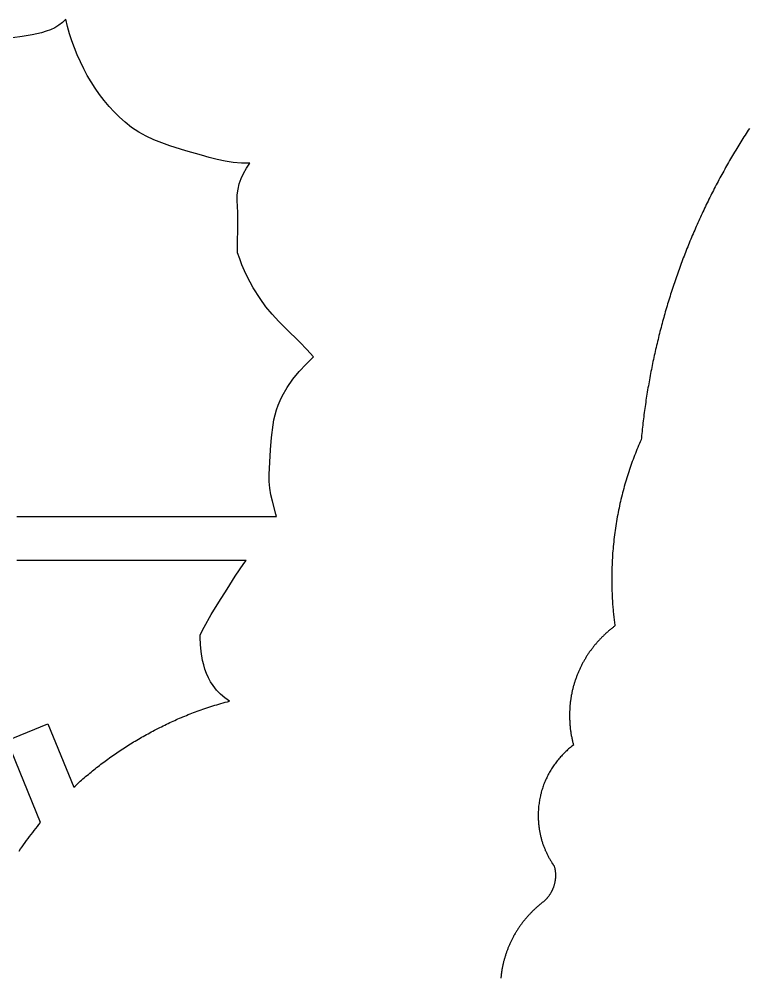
# Model space of a CAD drawing. Extents: x 25 to 747, y 34 to 1185.
# Drawn here: x 330.5 to 432.3, y 958 to 1091.9 of the extents above; entities that cross this region are included whole.
import ezdxf

# ---------------------------------------------------------------- set-up
doc = ezdxf.new("R2010")
doc.units = 0
doc.layers.add('Default_Layer', color=1, linetype='CONTINUOUS')

msp = doc.modelspace()

# ---------------------------------------------------------------- linework, layer by layer
at = {"layer": 'Default_Layer'}
for points in [[(330.18, 1022.39), (366.41, 1022.39), (366.32, 1022.72), (365.84, 1024.53), (365.63, 1025.44), (365.47, 1026.36), (365.39, 1027.3), (365.39, 1028.27), (365.58, 1031.73), (365.73, 1033.43), (365.94, 1035.19), (366.06, 1035.92), (366.22, 1036.62), (366.42, 1037.31), (366.65, 1037.97), (366.92, 1038.61), (367.21, 1039.23), (367.9, 1040.43), (368.69, 1041.57), (369.58, 1042.65), (370.55, 1043.69), (371.59, 1044.7), (370.64, 1045.75), (369.67, 1046.75), (367.71, 1048.68), (366.75, 1049.66), (365.83, 1050.66), (364.95, 1051.71), (364.13, 1052.83), (363.16, 1054.36), (362.31, 1055.93), (361.94, 1056.73), (361.59, 1057.55), (361.28, 1058.39), (361, 1059.25), (360.98, 1060.88), (361.01, 1062.46), (361.03, 1064.04), (361.01, 1064.85), (360.96, 1065.68), (360.92, 1066.52), (360.95, 1067.33), (361.05, 1068.11), (361.23, 1068.86), (361.48, 1069.6), (361.8, 1070.32), (362.21, 1071.04), (362.68, 1071.75), (361.52, 1071.75), (360.37, 1071.85), (359.24, 1072.03), (358.12, 1072.27), (357.02, 1072.55), (355.93, 1072.86), (353.77, 1073.5), (351.52, 1074.18), (350.4, 1074.58), (349.3, 1075.03), (348.23, 1075.53), (347.19, 1076.1), (346.2, 1076.74), (345.28, 1077.47), (344.5, 1078.18), (343.76, 1078.92), (343.05, 1079.69), (342.37, 1080.5), (341.73, 1081.34), (341.12, 1082.21), (340.55, 1083.1), (340.01, 1084.01), (339.51, 1084.94), (339.05, 1085.9), (338.62, 1086.87), (338.23, 1087.85), (337.87, 1088.84), (337.55, 1089.84), (337.27, 1090.85), (337.02, 1091.87), (336.54, 1091.4), (336.02, 1091.01), (335.47, 1090.68), (334.88, 1090.4), (334.27, 1090.17), (333.63, 1089.98), (332.31, 1089.68), (330.94, 1089.46), (329.55, 1089.26)], [(432.42, 1076.6), (432.26, 1076.37), (432.11, 1076.14), (431.96, 1075.9), (431.82, 1075.67), (431.67, 1075.44), (431.52, 1075.2), (431.37, 1074.97), (431.23, 1074.73), (431.08, 1074.5), (430.94, 1074.26), (430.79, 1074.02), (430.65, 1073.79), (430.51, 1073.55), (430.36, 1073.31), (430.22, 1073.07), (430.08, 1072.83), (429.94, 1072.59), (429.8, 1072.35), (429.66, 1072.11), (429.52, 1071.87), (429.39, 1071.63), (429.25, 1071.39), (429.11, 1071.15), (428.98, 1070.91), (428.84, 1070.66), (428.71, 1070.42), (428.58, 1070.18), (428.44, 1069.93), (428.31, 1069.69), (428.18, 1069.44), (428.05, 1069.2), (427.92, 1068.95), (427.79, 1068.71), (427.66, 1068.46), (427.53, 1068.21), (427.41, 1067.96), (427.28, 1067.72), (427.15, 1067.47), (427.03, 1067.22), (426.9, 1066.97), (426.78, 1066.72), (426.66, 1066.47), (426.54, 1066.22), (426.41, 1065.97), (426.29, 1065.72), (426.17, 1065.46), (426.05, 1065.21), (425.93, 1064.96), (425.82, 1064.71), (425.7, 1064.45), (425.58, 1064.2), (425.47, 1063.94), (425.35, 1063.69), (425.24, 1063.43), (425.12, 1063.18), (425.01, 1062.92), (424.9, 1062.67), (424.79, 1062.41), (424.68, 1062.15), (424.57, 1061.89), (424.46, 1061.64), (424.35, 1061.38), (424.24, 1061.12), (424.13, 1060.86), (424.03, 1060.6), (423.92, 1060.34), (423.82, 1060.08), (423.71, 1059.82), (423.61, 1059.56), (423.51, 1059.3), (423.4, 1059.03), (423.3, 1058.77), (423.2, 1058.51), (423.1, 1058.25), (423, 1057.98), (422.9, 1057.72), (422.81, 1057.45), (422.71, 1057.19), (422.61, 1056.92), (422.52, 1056.66), (422.42, 1056.39), (422.33, 1056.13), (422.24, 1055.86), (422.14, 1055.59), (422.05, 1055.33), (421.96, 1055.06), (421.87, 1054.79), (421.78, 1054.52), (421.69, 1054.25), (421.61, 1053.98), (421.52, 1053.71), (421.43, 1053.44), (421.35, 1053.17), (421.26, 1052.9), (421.18, 1052.63), (421.1, 1052.36), (421.01, 1052.09), (420.93, 1051.82), (420.85, 1051.55), (420.77, 1051.27), (420.69, 1051), (420.61, 1050.73), (420.54, 1050.45), (420.46, 1050.18), (420.38, 1049.9), (420.31, 1049.63), (420.23, 1049.35), (420.16, 1049.08), (420.09, 1048.8), (420.01, 1048.52), (419.94, 1048.25), (419.87, 1047.97), (419.8, 1047.69), (419.73, 1047.42), (419.67, 1047.14), (419.6, 1046.86), (419.53, 1046.58), (419.47, 1046.3), (419.4, 1046.02), (419.34, 1045.74), (419.27, 1045.46), (419.21, 1045.18), (419.15, 1044.9), (419.09, 1044.62), (419.03, 1044.34), (418.97, 1044.06), (418.91, 1043.78), (418.85, 1043.49), (418.79, 1043.21), (418.74, 1042.93), (418.68, 1042.64), (418.63, 1042.36), (418.57, 1042.08), (418.52, 1041.79), (418.47, 1041.51), (418.42, 1041.22), (418.37, 1040.94), (418.32, 1040.65), (418.27, 1040.37), (418.22, 1040.08), (418.17, 1039.79), (418.13, 1039.51), (418.08, 1039.22), (418.04, 1038.93), (417.99, 1038.64), (417.95, 1038.36), (417.91, 1038.07), (417.87, 1037.78), (417.83, 1037.49), (417.79, 1037.2), (417.75, 1036.91), (417.71, 1036.62), (417.67, 1036.33), (417.64, 1036.04), (417.6, 1035.75), (417.57, 1035.46), (417.53, 1035.17), (417.5, 1034.88), (417.47, 1034.58), (417.44, 1034.29), (417.41, 1034), (417.38, 1033.71), (417.35, 1033.41), (417.32, 1033.12), (417.2, 1032.85), (417.08, 1032.58), (416.96, 1032.31), (416.85, 1032.04), (416.73, 1031.76), (416.62, 1031.49), (416.51, 1031.21), (416.4, 1030.93), (416.29, 1030.65), (416.19, 1030.37), (416.08, 1030.09), (415.98, 1029.8), (415.88, 1029.52), (415.78, 1029.23), (415.68, 1028.95), (415.58, 1028.66), (415.49, 1028.37), (415.4, 1028.08), (415.31, 1027.79), (415.22, 1027.49), (415.13, 1027.2), (415.05, 1026.9), (414.96, 1026.61), (414.88, 1026.31), (414.8, 1026.01), (414.72, 1025.71), (414.65, 1025.41), (414.57, 1025.11), (414.5, 1024.8), (414.43, 1024.5), (414.36, 1024.2), (414.29, 1023.89), (414.23, 1023.58), (414.17, 1023.28), (414.1, 1022.97), (414.04, 1022.66), (413.99, 1022.35), (413.93, 1022.04), (413.88, 1021.72), (413.83, 1021.41), (413.78, 1021.1), (413.73, 1020.78), (413.69, 1020.47), (413.64, 1020.15), (413.6, 1019.83), (413.56, 1019.51), (413.52, 1019.2), (413.49, 1018.88), (413.46, 1018.56), (413.42, 1018.23), (413.4, 1017.91), (413.37, 1017.59), (413.34, 1017.27), (413.32, 1016.94), (413.3, 1016.62), (413.28, 1016.29), (413.27, 1015.97), (413.25, 1015.64), (413.24, 1015.32), (413.23, 1014.99), (413.22, 1014.66), (413.22, 1014.33), (413.21, 1014), (413.21, 1013.67), (413.21, 1013.46), (413.21, 1013.24), (413.22, 1013.02), (413.22, 1012.81), (413.22, 1012.59), (413.23, 1012.38), (413.23, 1012.16), (413.24, 1011.95), (413.25, 1011.74), (413.26, 1011.53), (413.27, 1011.31), (413.28, 1011.1), (413.29, 1010.89), (413.3, 1010.68), (413.31, 1010.48), (413.33, 1010.27), (413.34, 1010.06), (413.36, 1009.86), (413.38, 1009.65), (413.39, 1009.45), (413.41, 1009.25), (413.43, 1009.05), (413.45, 1008.85), (413.47, 1008.65), (413.49, 1008.45), (413.51, 1008.26), (413.54, 1008.06), (413.56, 1007.87), (413.58, 1007.68), (413.61, 1007.49), (413.63, 1007.31), (413.66, 1007.12), (413.57, 1007.05), (413.48, 1006.98), (413.39, 1006.92), (413.3, 1006.85), (413.21, 1006.78), (413.13, 1006.71), (413.04, 1006.64), (412.95, 1006.56), (412.87, 1006.49), (412.78, 1006.42), (412.7, 1006.35), (412.61, 1006.27), (412.53, 1006.2), (412.44, 1006.12), (412.36, 1006.05), (412.28, 1005.97), (412.2, 1005.89), (412.12, 1005.82), (412.04, 1005.74), (411.96, 1005.66), (411.88, 1005.58), (411.8, 1005.5), (411.72, 1005.42), (411.64, 1005.34), (411.56, 1005.26), (411.49, 1005.18), (411.41, 1005.1), (411.34, 1005.01), (411.26, 1004.93), (411.19, 1004.85), (411.11, 1004.76), (411.04, 1004.68), (410.97, 1004.59), (410.9, 1004.51), (410.82, 1004.42), (410.75, 1004.33), (410.68, 1004.25), (410.61, 1004.16), (410.55, 1004.07), (410.48, 1003.98), (410.41, 1003.89), (410.34, 1003.8), (410.28, 1003.71), (410.21, 1003.62), (410.15, 1003.53), (410.08, 1003.44), (410.02, 1003.35), (409.96, 1003.25), (409.89, 1003.16), (409.83, 1003.07), (409.77, 1002.97), (409.71, 1002.88), (409.65, 1002.78), (409.59, 1002.69), (409.54, 1002.59), (409.48, 1002.5), (409.42, 1002.4), (409.36, 1002.3), (409.31, 1002.2), (409.25, 1002.11), (409.2, 1002.01), (409.15, 1001.91), (409.09, 1001.81), (409.04, 1001.71), (408.99, 1001.61), (408.94, 1001.51), (408.89, 1001.41), (408.84, 1001.31), (408.79, 1001.2), (408.74, 1001.1), (408.7, 1001), (408.65, 1000.9), (408.61, 1000.79), (408.56, 1000.69), (408.52, 1000.59), (408.47, 1000.48), (408.43, 1000.38), (408.39, 1000.27), (408.35, 1000.17), (408.31, 1000.06), (408.27, 999.95), (408.23, 999.85), (408.19, 999.74), (408.15, 999.63), (408.12, 999.52), (408.08, 999.42), (408.05, 999.31), (408.01, 999.2), (407.98, 999.09), (407.95, 998.98), (407.92, 998.87), (407.88, 998.76), (407.85, 998.65), (407.82, 998.54), (407.8, 998.43), (407.77, 998.32), (407.74, 998.21), (407.71, 998.09), (407.69, 997.98), (407.66, 997.87), (407.64, 997.76), (407.62, 997.64), (407.6, 997.53), (407.57, 997.41), (407.55, 997.3), (407.53, 997.19), (407.52, 997.07), (407.5, 996.96), (407.48, 996.84), (407.46, 996.73), (407.45, 996.61), (407.43, 996.49), (407.42, 996.38), (407.41, 996.26), (407.4, 996.14), (407.38, 996.03), (407.37, 995.91), (407.37, 995.79), (407.36, 995.67), (407.35, 995.56), (407.34, 995.44), (407.34, 995.32), (407.33, 995.2), (407.33, 995.08), (407.32, 994.96), (407.32, 994.84), (407.32, 994.72), (407.32, 994.6), (407.32, 994.47), (407.32, 994.33), (407.33, 994.19), (407.33, 994.06), (407.34, 993.92), (407.34, 993.78), (407.35, 993.65), (407.36, 993.51), (407.37, 993.38), (407.38, 993.25), (407.39, 993.11), (407.4, 992.98), (407.42, 992.85), (407.43, 992.72), (407.45, 992.59), (407.47, 992.46), (407.48, 992.33), (407.5, 992.2), (407.52, 992.07), (407.55, 991.94), (407.57, 991.82), (407.59, 991.69), (407.62, 991.57), (407.64, 991.44), (407.67, 991.32), (407.69, 991.2), (407.72, 991.07), (407.75, 990.95), (407.78, 990.83), (407.81, 990.72), (407.84, 990.6), (407.88, 990.48), (407.74, 990.37), (407.6, 990.27), (407.46, 990.16), (407.33, 990.04), (407.19, 989.93), (407.06, 989.81), (406.93, 989.69), (406.8, 989.57), (406.67, 989.45), (406.55, 989.33), (406.43, 989.2), (406.3, 989.08), (406.19, 988.95), (406.07, 988.82), (405.95, 988.69), (405.84, 988.55), (405.73, 988.42), (405.61, 988.28), (405.51, 988.14), (405.4, 988.01), (405.3, 987.86), (405.19, 987.72), (405.09, 987.58), (404.99, 987.43), (404.9, 987.29), (404.8, 987.14), (404.71, 986.99), (404.62, 986.84), (404.53, 986.68), (404.45, 986.53), (404.36, 986.37), (404.28, 986.22), (404.2, 986.06), (404.13, 985.9), (404.05, 985.74), (403.98, 985.58), (403.91, 985.42), (403.84, 985.25), (403.77, 985.09), (403.71, 984.92), (403.65, 984.76), (403.59, 984.59), (403.54, 984.42), (403.48, 984.25), (403.43, 984.08), (403.38, 983.9), (403.34, 983.73), (403.29, 983.55), (403.25, 983.38), (403.21, 983.2), (403.17, 983.02), (403.14, 982.85), (403.11, 982.67), (403.08, 982.49), (403.06, 982.31), (403.03, 982.12), (403.01, 981.94), (402.99, 981.76), (402.98, 981.57), (402.97, 981.39), (402.96, 981.2), (402.95, 981.02), (402.95, 980.83), (402.94, 980.64), (402.94, 980.52), (402.95, 980.39), (402.95, 980.27), (402.95, 980.15), (402.96, 980.03), (402.97, 979.9), (402.97, 979.78), (402.98, 979.66), (402.99, 979.54), (403, 979.42), (403.02, 979.3), (403.03, 979.18), (403.04, 979.06), (403.06, 978.94), (403.08, 978.82), (403.1, 978.7), (403.12, 978.58), (403.14, 978.46), (403.16, 978.35), (403.18, 978.23), (403.2, 978.11), (403.23, 978), (403.25, 977.88), (403.28, 977.77), (403.31, 977.65), (403.34, 977.54), (403.37, 977.42), (403.4, 977.31), (403.43, 977.2), (403.47, 977.08), (403.5, 976.97), (403.54, 976.86), (403.57, 976.75), (403.61, 976.64), (403.65, 976.53), (403.69, 976.42), (403.73, 976.31), (403.77, 976.2), (403.81, 976.09), (403.85, 975.99), (403.9, 975.88), (403.94, 975.77), (403.99, 975.67), (404.04, 975.56), (404.09, 975.46), (404.14, 975.35), (404.19, 975.25), (404.24, 975.15), (404.29, 975.04), (404.34, 974.94), (404.4, 974.84), (404.45, 974.74), (404.51, 974.64), (404.56, 974.54), (404.62, 974.44), (404.68, 974.35), (404.74, 974.25), (404.8, 974.15), (404.86, 974.06), (404.92, 973.96), (404.98, 973.87), (405.04, 973.77), (405.11, 973.68), (405.17, 973.59), (405.19, 973.51), (405.21, 973.44), (405.23, 973.36), (405.25, 973.28), (405.27, 973.2), (405.28, 973.12), (405.3, 973.04), (405.31, 972.95), (405.32, 972.87), (405.33, 972.79), (405.34, 972.7), (405.34, 972.62), (405.35, 972.53), (405.35, 972.44), (405.35, 972.35), (405.36, 972.27), (405.35, 972.2), (405.35, 972.13), (405.35, 972.06), (405.35, 971.99), (405.34, 971.93), (405.34, 971.86), (405.33, 971.79), (405.33, 971.73), (405.32, 971.66), (405.31, 971.59), (405.3, 971.53), (405.29, 971.46), (405.28, 971.4), (405.27, 971.33), (405.25, 971.27), (405.24, 971.2), (405.22, 971.14), (405.21, 971.08), (405.19, 971.01), (405.18, 970.95), (405.16, 970.89), (405.14, 970.82), (405.12, 970.76), (405.1, 970.7), (405.08, 970.64), (405.06, 970.58), (405.03, 970.52), (405.01, 970.46), (404.98, 970.4), (404.96, 970.34), (404.93, 970.28), (404.91, 970.22), (404.88, 970.16), (404.85, 970.1), (404.82, 970.05), (404.79, 969.99), (404.76, 969.93), (404.73, 969.88), (404.7, 969.82), (404.67, 969.77), (404.63, 969.71), (404.6, 969.66), (404.57, 969.6), (404.53, 969.55), (404.49, 969.5), (404.46, 969.45), (404.42, 969.39), (404.38, 969.34), (404.34, 969.29), (404.3, 969.24), (404.26, 969.19), (404.22, 969.14), (404.18, 969.09), (404.14, 969.05), (404.1, 969), (404.06, 968.95), (404.01, 968.91), (403.97, 968.86), (403.92, 968.81), (403.88, 968.77), (403.83, 968.73), (403.79, 968.68), (403.74, 968.64), (403.69, 968.6), (403.61, 968.53), (403.52, 968.47), (403.43, 968.4), (403.35, 968.33), (403.27, 968.26), (403.18, 968.2), (403.1, 968.13), (403.02, 968.06), (402.94, 967.99), (402.86, 967.92), (402.77, 967.85), (402.69, 967.78), (402.61, 967.7), (402.54, 967.63), (402.46, 967.56), (402.38, 967.48), (402.3, 967.41), (402.22, 967.34), (402.15, 967.26), (402.07, 967.19), (402, 967.11), (401.92, 967.03), (401.85, 966.96), (401.77, 966.88), (401.7, 966.8), (401.63, 966.72), (401.55, 966.64), (401.48, 966.56), (401.41, 966.48), (401.34, 966.4), (401.27, 966.32), (401.2, 966.24), (401.13, 966.16), (401.07, 966.07), (401, 965.99), (400.93, 965.91), (400.86, 965.82), (400.8, 965.74), (400.73, 965.65), (400.67, 965.57), (400.6, 965.48), (400.54, 965.39), (400.48, 965.31), (400.42, 965.22), (400.35, 965.13), (400.29, 965.04), (400.23, 964.95), (400.17, 964.87), (400.11, 964.78), (400.06, 964.69), (400, 964.6), (399.94, 964.5), (399.88, 964.41), (399.83, 964.32), (399.77, 964.23), (399.72, 964.14), (399.66, 964.04), (399.61, 963.95), (399.56, 963.86), (399.51, 963.76), (399.46, 963.67), (399.4, 963.57), (399.35, 963.48), (399.31, 963.38), (399.26, 963.29), (399.21, 963.19), (399.16, 963.09), (399.11, 962.99), (399.07, 962.9), (399.02, 962.8), (398.98, 962.7), (398.93, 962.6), (398.89, 962.5), (398.85, 962.4), (398.81, 962.3), (398.77, 962.2), (398.73, 962.1), (398.69, 962), (398.65, 961.9), (398.61, 961.8), (398.57, 961.7), (398.53, 961.59), (398.5, 961.49), (398.46, 961.39), (398.43, 961.28), (398.39, 961.18), (398.36, 961.08), (398.33, 960.97), (398.3, 960.87), (398.27, 960.76), (398.24, 960.66), (398.21, 960.55), (398.18, 960.45), (398.15, 960.34), (398.12, 960.23), (398.1, 960.13), (398.07, 960.02), (398.05, 959.91), (398.02, 959.8), (398, 959.7), (397.98, 959.59), (397.95, 959.48), (397.93, 959.37), (397.91, 959.26), (397.89, 959.15), (397.88, 959.04), (397.86, 958.93), (397.84, 958.82), (397.82, 958.71), (397.81, 958.6), (397.79, 958.49), (397.78, 958.38), (397.77, 958.27), (397.76, 958.16), (397.74, 958.04), (397.73, 957.93)], [(330.5, 975.67), (330.71, 975.97), (330.91, 976.26), (331.11, 976.56), (331.32, 976.85), (331.53, 977.14), (331.74, 977.43), (331.96, 977.71), (332.17, 978), (332.39, 978.28), (332.61, 978.56), (332.83, 978.84), (333.05, 979.12), (333.27, 979.4), (333.5, 979.67), (328.83, 991.11), (334.52, 993.43), (338.13, 984.59), (338.31, 984.76), (338.49, 984.93), (338.67, 985.09), (338.85, 985.26), (339.04, 985.42), (339.22, 985.59), (339.41, 985.75), (339.59, 985.91), (339.78, 986.07), (339.97, 986.23), (340.16, 986.39), (340.35, 986.55), (340.54, 986.71), (340.73, 986.86), (340.92, 987.02), (341.12, 987.18), (341.31, 987.33), (341.51, 987.48), (341.7, 987.64), (341.9, 987.79), (342.1, 987.94), (342.3, 988.09), (342.5, 988.24), (342.7, 988.39), (342.9, 988.53), (343.1, 988.68), (343.31, 988.83), (343.51, 988.97), (343.72, 989.12), (343.93, 989.26), (344.13, 989.4), (344.34, 989.54), (344.55, 989.68), (344.76, 989.82), (344.97, 989.96), (345.19, 990.1), (345.4, 990.24), (345.61, 990.37), (345.83, 990.51), (346.05, 990.64), (346.26, 990.78), (346.48, 990.91), (346.7, 991.04), (346.92, 991.17), (347.14, 991.3), (347.37, 991.43), (347.59, 991.56), (347.81, 991.69), (348.04, 991.82), (348.27, 991.94), (348.49, 992.07), (348.72, 992.19), (348.95, 992.32), (349.18, 992.44), (349.41, 992.56), (349.65, 992.68), (349.88, 992.8), (350.12, 992.92), (350.35, 993.04), (350.59, 993.15), (350.83, 993.27), (351.07, 993.39), (351.31, 993.5), (351.55, 993.61), (351.77, 993.72), (351.99, 993.82), (352.21, 993.93), (352.44, 994.03), (352.67, 994.13), (352.9, 994.23), (353.14, 994.33), (353.37, 994.43), (353.61, 994.53), (353.86, 994.63), (354.1, 994.73), (354.35, 994.83), (354.6, 994.92), (354.85, 995.02), (355.11, 995.12), (355.37, 995.21), (355.63, 995.3), (355.89, 995.4), (356.16, 995.49), (356.43, 995.58), (356.7, 995.67), (356.97, 995.76), (357.25, 995.85), (357.53, 995.94), (357.81, 996.03), (358.1, 996.12), (358.38, 996.2), (358.67, 996.29), (358.97, 996.37), (359.26, 996.46), (359.56, 996.54), (359.86, 996.62), (359.2, 997.07), (358.6, 997.58), (358.04, 998.16), (357.56, 998.79), (357.21, 999.32), (356.92, 999.88), (356.66, 1000.46), (356.44, 1001.06), (356.26, 1001.67), (356.11, 1002.29), (355.9, 1003.54), (355.81, 1004.52), (355.77, 1005.51), (355.78, 1005.84), (355.87, 1006.04), (356.31, 1006.95), (357.29, 1008.73), (358.37, 1010.46), (359.52, 1012.27), (360.66, 1014.08), (361.25, 1014.96), (361.86, 1015.83), (362.17, 1016.24), (330.18, 1016.24)]]:
    msp.add_lwpolyline(points, dxfattribs=at)

doc.saveas('drawing.dxf')
